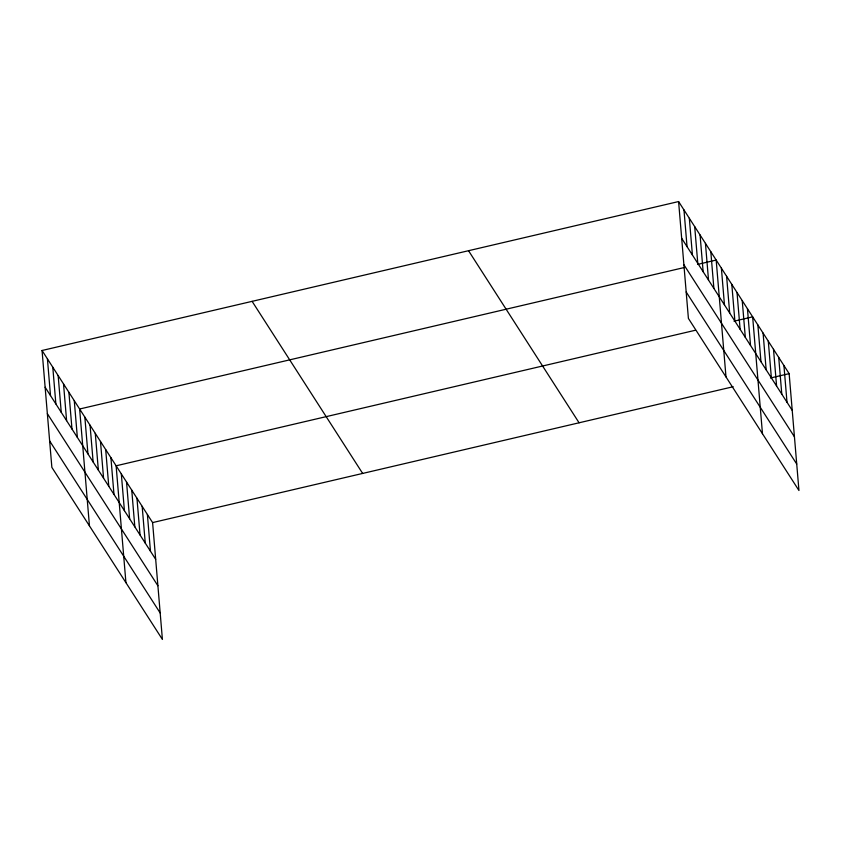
<?xml version="1.0" encoding="UTF-8"?>
<svg xmlns="http://www.w3.org/2000/svg" width="841" height="841" viewBox="0 0 841 841"><rect width="100%" height="100%" fill="white"/><g stroke="black" fill="none" stroke-linecap="round" stroke-linejoin="round"><path stroke-width="1.26" d="M42.05 350.497L152.599 522.587L162.408 639.444L51.858 467.365L42.05 350.497L678.592 201.556L789.142 373.635L798.95 490.503L688.401 318.413L678.592 201.556M683.859 267.627L79.632 409.01L89.451 525.867M697.536 264.421L716.175 260.058L725.993 376.926M695.486 330.229L116.121 465.798L125.929 582.655M734.014 321.209L752.653 316.847L762.472 433.714M152.599 522.587L733.205 386.723M770.493 377.998L789.142 373.635M681.673 238.287L792.222 410.376M683.891 264.736L794.44 436.815M686.182 291.974L796.732 464.053M468.532 250.702L579.081 422.792M252.111 301.351L362.65 473.43M45.13 387.238L155.68 559.318M47.359 413.677L157.898 585.757M49.64 440.926L160.189 613.005M783.928 365.52L787.008 402.261M778.713 357.414L781.794 394.145M773.499 349.299L776.59 386.04M768.296 341.183L771.376 377.924M763.081 333.078L766.162 369.809M757.867 324.962L760.958 361.704M747.449 308.742L750.529 345.472M742.235 300.626L745.315 337.357M737.021 292.51L740.112 329.252M731.807 284.405L734.897 321.136M726.603 276.29L729.683 313.02M721.389 268.174L724.469 304.915M710.803 251.701L713.893 288.442M705.441 243.343L708.521 280.085M700.069 234.986L703.15 271.727M694.698 226.628L697.788 263.37M689.326 218.271L692.416 255.012M683.964 209.914L687.044 246.644M147.385 514.471L150.465 551.202M142.171 506.356L145.262 543.097M136.957 498.25L140.048 534.981M131.753 490.135L134.833 526.865M126.539 482.019L129.619 518.76M121.325 473.904L124.415 510.645M110.907 457.683L113.987 494.424M105.693 449.567L108.773 486.308M100.478 441.462L103.569 478.193M95.275 433.346L98.355 470.077M90.061 425.231L93.141 461.972M84.846 417.125L87.937 453.856M74.271 400.652L77.351 437.383M68.899 392.295L71.979 429.026M63.527 383.938L66.607 420.668M58.155 375.57L61.246 412.311M52.794 367.212L55.874 403.953M47.422 358.855L50.502 395.596"/></g></svg>
